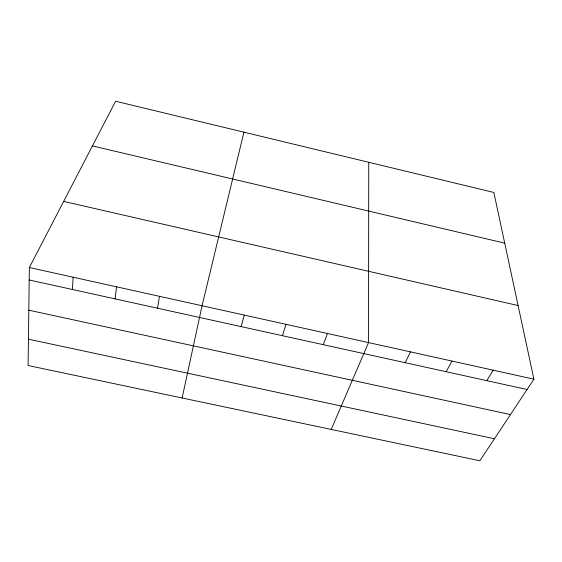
<?xml version="1.0" encoding="UTF-8"?>
<svg xmlns="http://www.w3.org/2000/svg" width="562" height="562" viewBox="0 0 562 562"><rect width="100%" height="100%" fill="white"/><g stroke="black" fill="none" stroke-linecap="round" stroke-linejoin="round"><path stroke-width="0.84" d="M368.742 162.285L368.539 342.588L331.215 429.424M29.357 267.526L28.1 365.511L479.864 460.77L533.9 379.188L493.85 192.464L115.617 101.23L29.357 267.526L533.9 379.188M72.365 289.486L73.137 277.214M115.14 298.9L116.51 286.81M157.529 308.222L159.482 296.322M182.137 397.987L202.06 305.749L243.922 132.175M241.154 326.62L244.252 315.085M282.405 335.69L286.058 324.337M323.291 344.682L327.484 333.505M405.181 362.701L410.457 351.868M446.179 371.721L451.981 361.057M486.804 380.657L493.127 370.161M28.437 339.188L494.441 438.76M28.81 310.182L510.451 414.58M29.196 279.988L527.058 389.508M63.654 201.407L518.108 305.559M92.435 145.923L504.718 243.156"/></g></svg>
